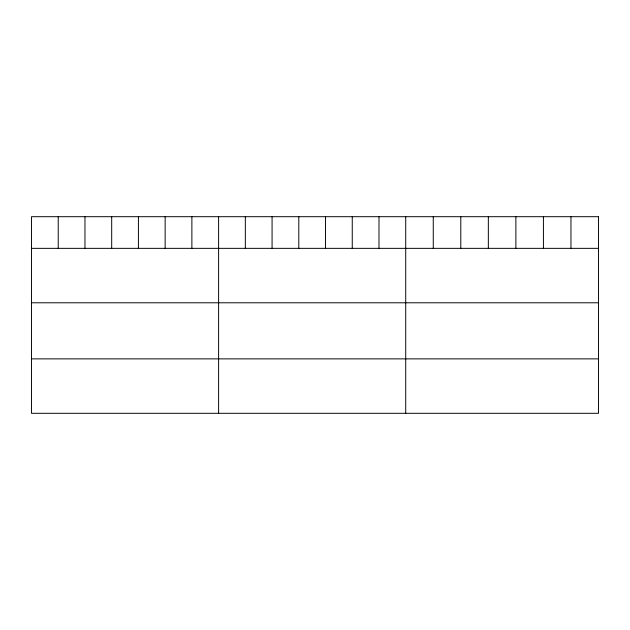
<?xml version="1.0" encoding="UTF-8"?>
<svg xmlns="http://www.w3.org/2000/svg" width="630" height="630" viewBox="0 0 630 630"><rect width="100%" height="100%" fill="white"/><g stroke="black" fill="none" stroke-linecap="round" stroke-linejoin="round"><path stroke-width="0.94" d="M31.5 248.346L598.5 248.346M31.5 302.786L598.5 302.786M31.5 358.872L598.5 358.872M570.961 216.696L570.961 248.346M543.422 216.696L543.422 248.346M515.883 216.696L515.883 248.346M488.337 216.696L488.337 248.346M460.798 216.696L460.798 248.346M433.259 216.696L433.259 248.346M405.72 216.696L405.72 413.304M378.992 216.696L378.992 248.346M352.257 216.696L352.257 248.346M325.529 216.696L325.529 248.346M298.801 216.696L298.801 248.346M272.073 216.696L272.073 248.346M245.338 216.696L245.338 248.346M218.61 216.696L218.61 413.304M191.882 216.696L191.882 248.346M165.147 216.696L165.147 248.346M138.419 216.696L138.419 248.346M111.691 216.696L111.691 248.346M84.963 216.696L84.963 248.346M58.228 216.696L58.228 248.346M598.5 216.696L31.5 216.696L31.5 413.304L598.5 413.304L598.5 216.696"/></g></svg>
